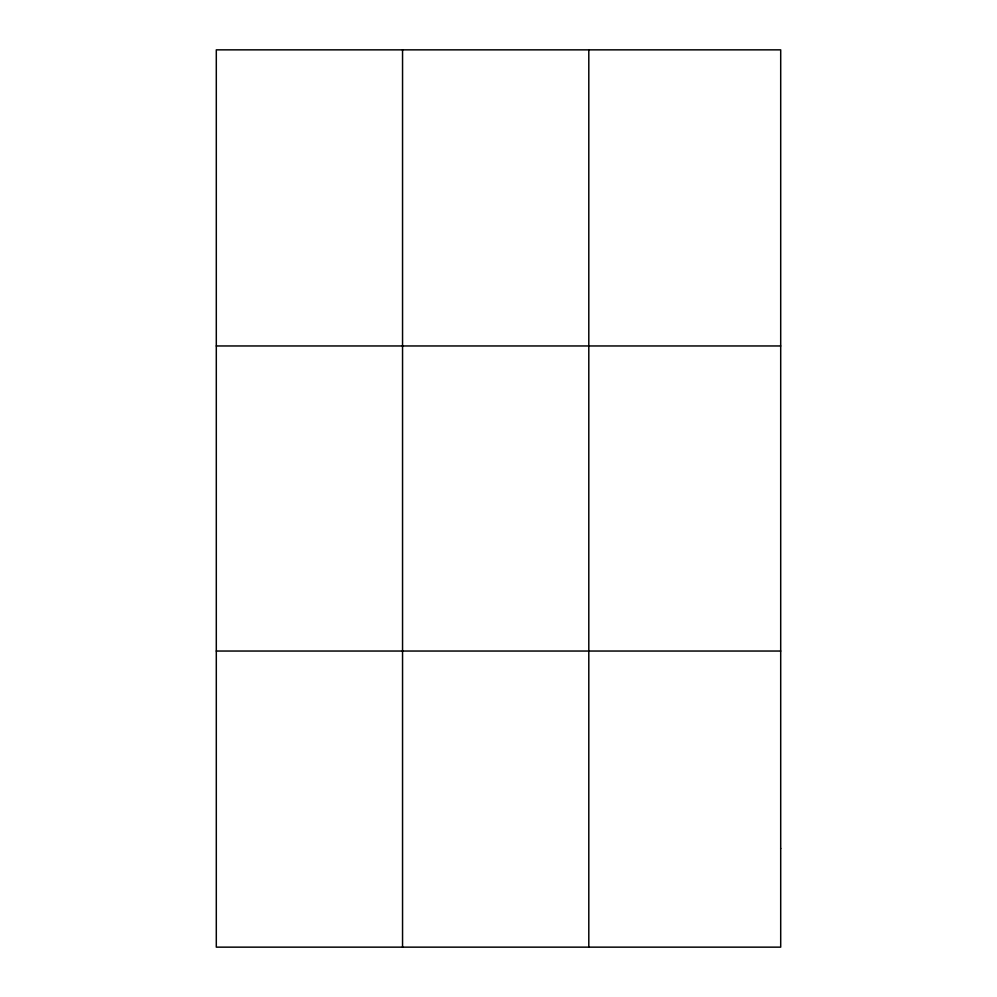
<?xml version="1.0" encoding="UTF-8"?>
<svg xmlns="http://www.w3.org/2000/svg" width="997" height="997" viewBox="0 0 997 997"><rect width="100%" height="100%" fill="white"/><g stroke="black" fill="none" stroke-linecap="round" stroke-linejoin="round"><path stroke-width="1.5" d="M402.551 49.85L402.551 947.15M588.803 49.85L588.803 947.15M216.299 345.959L780.701 345.959M216.299 651.041L780.701 651.041M780.701 848.447L780.701 947.15L216.299 947.15L216.299 49.85L780.701 49.85L780.701 848.447"/></g></svg>
